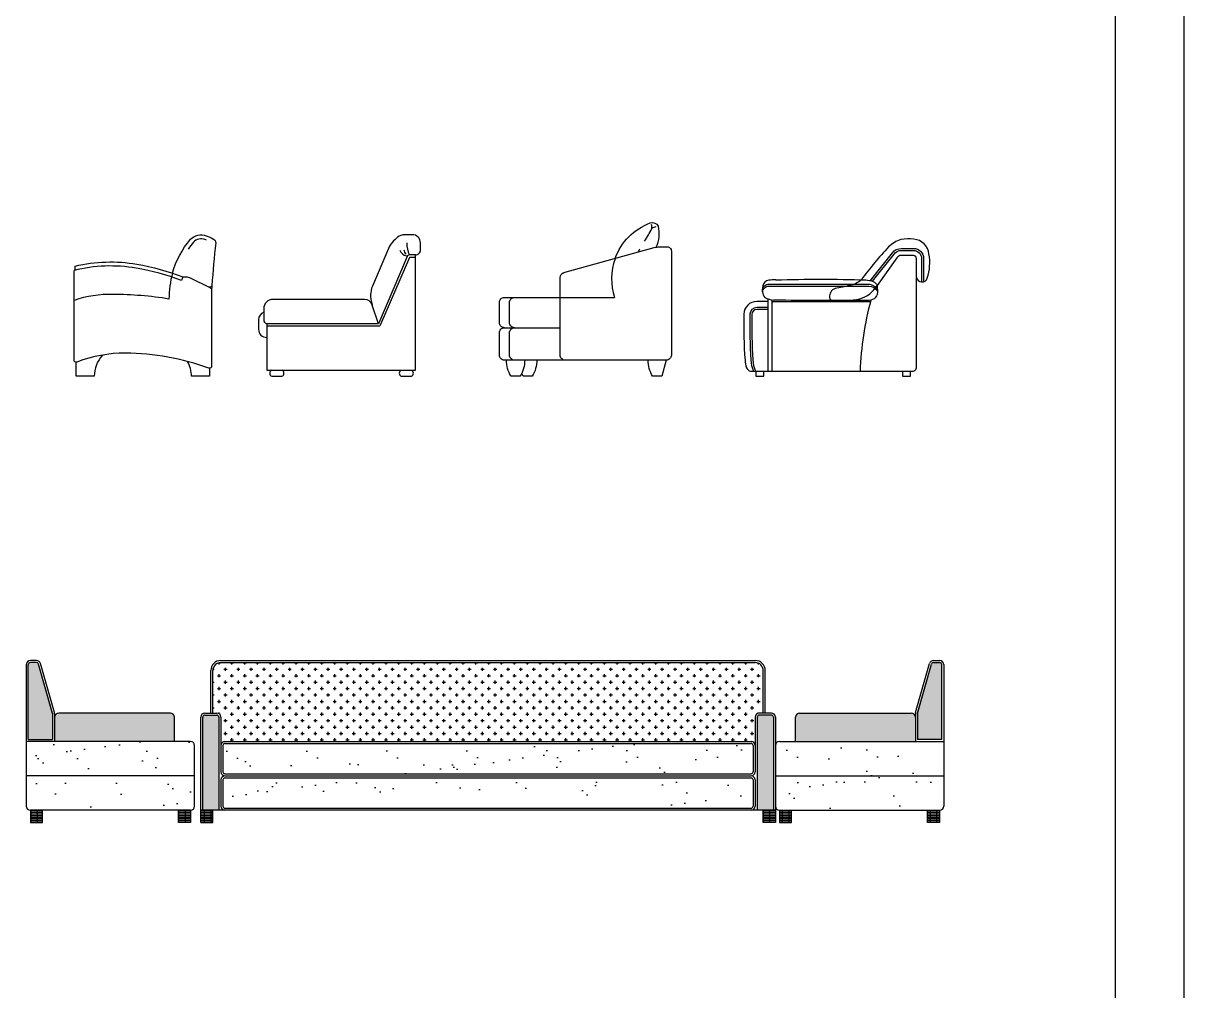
# Model space of a CAD drawing. Header units: inches. Extents: x 11.4 to 53.9, y 10.8 to 35.6.
# Drawn here: x 26.64 to 32.38, y 25.16 to 29.94 of the extents above; entities that cross this region are included whole.
import ezdxf

# ---------------------------------------------------------------- set-up
doc = ezdxf.new("R2010")
doc.units = ezdxf.units.IN
doc.header["$MEASUREMENT"] = 0
doc.layers.add('4', color=4, linetype='Continuous')
doc.layers.add('kadrbm', color=4, linetype='Continuous')
pattern_1 = [(0, (-65.555485, 70.401763), (0, 0.0079375), []), (90, (-65.555485, 70.401763), (-0.03175, 2e-18), [])]
pattern_2 = [(0, (-65.555485, 70.401763), (0.03175, 0.03175), [0.015875, -0.047625]), (90, (-65.547547, 70.393826), (-0.03175, 0.03175), [0.015875, -0.047625])]
pattern_3 = [(37.5, (-65.55548, 70.40176), (-0.00800016, 0.24470662), [0, -0.19304, 0, -0.2159, 0, -0.206375]), (7.5, (-65.5555, 70.40176), (0.2247616, 0.3584126), [0, -0.10414, 0, -0.17399, 0, -0.066675]), (327.5, (-65.7117, 70.40176), (0.3954962, 0.0007186), [0, -0.0635, 0, -0.2286, 0, -0.29845]), (317.5, (-65.7117, 70.40176), (0.3817782, 0.1114647), [0, -0.03175, 0, -0.14986, 0, -0.17145])]

# ---------------------------------------------------------------- blocks, each defined once
blk = doc.blocks.new('kadrbm')
at = {"layer": 'kadrbm', "color": 4}
blk.add_lwpolyline([(0, 0), (0, 24.7972), (21, 24.7972), (21, 0), (0, 0)], close=True, dxfattribs=at)
blk.add_lwpolyline([(20.6631, 0.3257), (20.6631, 24.4603), (0.3369, 24.4603), (0.3369, 0.3257), (20.6631, 0.3257)], dxfattribs=at)

msp = doc.modelspace()

# ---------------------------------------------------------------- hatches: boundary and pattern name
at = {"layer": '4'}
h = msp.add_hatch(dxfattribs=at)
h.set_pattern_fill('CROSS', color=256, scale=0.005, style=0)
h.set_pattern_definition(pattern_2)
h.paths.add_polyline_path([(31.059, 26.5274), (31.059, 26.3988), (31.1792, 26.3988), (31.1792, 26.7688, 0.414214), (31.1692, 26.7788), (31.138, 26.7788, 0.335214), (31.1284, 26.7715)])
h.paths.add_polyline_path([(30.4771, 26.5288, 0.414214), (30.4571, 26.5088), (30.4571, 26.3888), (31.049, 26.3888), (31.049, 26.5088, 0.414214), (31.029, 26.5288)])
h.paths.add_polyline_path([(30.2671, 26.0488), (30.3471, 26.0488), (30.3471, 26.5088, 0.414214), (30.3371, 26.5188), (30.2771, 26.5188, 0.414214), (30.2671, 26.5088)])
h.paths.add_polyline_path([(27.6062, 26.5088, 0.414214), (27.5962, 26.5188), (27.5362, 26.5188, 0.414214), (27.5262, 26.5088), (27.5262, 26.0488), (27.5762, 26.0488), (27.6062, 26.0488)])
h.paths.add_polyline_path([(26.8143, 26.5288, 0.414214), (26.7943, 26.5088), (26.7943, 26.3888), (27.3862, 26.3888), (27.3862, 26.5088, 0.414214), (27.3662, 26.5288)])
h.paths.add_polyline_path([(26.7149, 26.7715, 0.335214), (26.7052, 26.7788), (26.6741, 26.7788, 0.414214), (26.6641, 26.7688), (26.6641, 26.3988), (26.7843, 26.3988), (26.7843, 26.5274)])
h = msp.add_hatch(dxfattribs=at)
h.set_pattern_fill('CROSS', color=256, scale=0.005, style=0)
h.set_pattern_definition(pattern_2)
h.paths.add_polyline_path([(27.6162, 26.7788, 0.414214), (27.5762, 26.7388), (27.5762, 26.5288), (27.5962, 26.5288, -0.414214), (27.6162, 26.5088), (27.6162, 26.3688, -0.414214), (27.6362, 26.3888), (30.2371, 26.3888, -0.414214), (30.2571, 26.3688), (30.2571, 26.5088, -0.414214), (30.2771, 26.5288), (30.2971, 26.5288), (30.2971, 26.7388, 0.414214), (30.2571, 26.7788)])
h = msp.add_hatch(dxfattribs=at)
h.set_pattern_fill('AR-SAND', color=256, scale=0.005, style=0)
h.set_pattern_definition(pattern_3)
h.paths.add_polyline_path([(26.6541, 26.3888), (26.6541, 26.2188), (27.4862, 26.2188), (27.4862, 26.3688, 0.414214), (27.4662, 26.3888), (27.3862, 26.3888)])
h.paths.add_polyline_path([(26.6541, 26.2188), (26.6541, 26.0688, 0.414214), (26.6741, 26.0488), (27.4662, 26.0488, 0.414214), (27.4862, 26.0688), (27.4862, 26.2188)])
h.paths.add_polyline_path([(31.1892, 26.2188), (31.1892, 26.3888), (31.0092, 26.3888), (30.3771, 26.3888, 0.414214), (30.3571, 26.3688), (30.3571, 26.2188)])
h.paths.add_polyline_path([(30.3571, 26.2188), (30.3571, 26.0688, 0.414214), (30.3771, 26.0488), (30.3971, 26.0488), (31.1692, 26.0488, 0.414214), (31.1892, 26.0688), (31.1892, 26.2188)])
h = msp.add_hatch(dxfattribs=at)
h.set_pattern_fill('AR-SAND', color=256, scale=0.005, style=0)
h.set_pattern_definition(pattern_3)
h.paths.add_polyline_path([(30.2471, 26.3688, 0.414214), (30.2371, 26.3788), (27.6362, 26.3788, 0.414214), (27.6262, 26.3688), (27.6262, 26.2388, 0.414214), (27.6362, 26.2288), (30.2371, 26.2288, 0.414214), (30.2471, 26.2388)])
h.paths.add_polyline_path([(27.6362, 26.2088, 0.414214), (27.6262, 26.1988), (27.6262, 26.0688, 0.414214), (27.6362, 26.0588), (30.2371, 26.0588, 0.414214), (30.2471, 26.0688), (30.2471, 26.1988, 0.414214), (30.2371, 26.2088)])
h = msp.add_hatch(dxfattribs=at)
h.set_pattern_fill('GRATE', color=256, scale=0.01, style=0)
h.set_pattern_definition(pattern_1)
h.paths.add_polyline_path([(26.6741, 26.0488), (26.6741, 25.9888), (26.7341, 25.9888), (26.7341, 26.0488)])
h.paths.add_polyline_path([(27.4062, 26.0488), (27.4062, 25.9888), (27.4662, 25.9888), (27.4662, 26.0488)])
h = msp.add_hatch(dxfattribs=at)
h.set_pattern_fill('GRATE', color=256, scale=0.01, style=0)
h.set_pattern_definition(pattern_1)
h.paths.add_polyline_path([(27.5762, 26.0488), (27.5162, 26.0488), (27.5162, 25.9888), (27.5762, 25.9888)])
h = msp.add_hatch(dxfattribs=at)
h.set_pattern_fill('GRATE', color=256, scale=0.01, style=0)
h.set_pattern_definition(pattern_1)
h.paths.add_polyline_path([(30.3571, 26.0488), (30.2971, 26.0488), (30.2971, 25.9888), (30.3571, 25.9888)])
h = msp.add_hatch(dxfattribs=at)
h.set_pattern_fill('GRATE', color=256, scale=0.01, style=0)
h.set_pattern_definition(pattern_1)
h.paths.add_polyline_path([(30.3771, 26.0488), (30.3771, 25.9888), (30.4371, 25.9888), (30.4371, 26.0488)])
h.paths.add_polyline_path([(31.1692, 25.9888), (31.1692, 26.0488), (31.1492, 26.0488), (31.1092, 26.0488), (31.1092, 25.9888)])

# ---------------------------------------------------------------- linework, layer by layer
for p, q in [((30.3197, 28.5769), (30.3197, 28.2189)), ((30.3397, 28.572), (30.3397, 28.2189)), ((28.3946, 28.4539), (28.3643, 28.5463)), ((29.0178, 28.4339), (29.2928, 28.4339)), ((26.6541, 26.7688), (26.6541, 26.0688)), ((26.6641, 26.3988), (26.6641, 26.7688)), ((26.7052, 26.7888), (26.6741, 26.7888)), ((26.7052, 26.7788), (26.6741, 26.7788)), ((26.7843, 26.5274), (26.7149, 26.7715)), ((26.7839, 26.5287), (26.7149, 26.7715)), ((26.7935, 26.5315), (26.7245, 26.7742)), ((27.5662, 26.5288), (27.5662, 26.7388)), ((27.5762, 26.5288), (27.5762, 26.7388)), ((27.6162, 26.7888), (30.2571, 26.7888)), ((27.6162, 26.7788), (30.2571, 26.7788)), ((30.2971, 26.5288), (30.2971, 26.7388)), ((30.3071, 26.5288), (30.3071, 26.7388)), ((31.0498, 26.5315), (31.1188, 26.7742)), ((31.059, 26.5274), (31.1284, 26.7715)), ((31.0594, 26.5287), (31.1284, 26.7715)), ((31.138, 26.7888), (31.1692, 26.7888)), ((31.138, 26.7788), (31.1692, 26.7788)), ((31.1792, 26.3988), (31.1792, 26.7688)), ((31.1892, 26.7688), (31.1892, 26.0688)), ((26.7843, 26.5274), (26.7843, 26.3988)), ((26.7943, 26.526), (26.7943, 26.3888)), ((27.3662, 26.5288), (26.8143, 26.5288)), ((27.3862, 26.3888), (27.3862, 26.5088)), ((27.5162, 25.9888), (27.5162, 26.5088)), ((27.5262, 26.0488), (27.5262, 26.5088)), ((27.5362, 26.5288), (27.5962, 26.5288)), ((27.5362, 26.5188), (27.5962, 26.5188)), ((27.6062, 26.5088), (27.6062, 26.0488)), ((27.6162, 26.5088), (27.6162, 26.2388)), ((30.2571, 26.5088), (30.2571, 26.2388)), ((30.2671, 26.5088), (30.2671, 26.0488)), ((30.3371, 26.5288), (30.2771, 26.5288)), ((30.3371, 26.5188), (30.2771, 26.5188)), ((30.3471, 26.5088), (30.3471, 26.0488)), ((30.3571, 26.5088), (30.3571, 25.9888)), ((30.4571, 26.3888), (30.4571, 26.5088)), ((30.4771, 26.5288), (31.029, 26.5288)), ((31.049, 26.526), (31.049, 26.3888)), ((31.059, 26.5274), (31.059, 26.3988)), ((26.6641, 26.3988), (26.7843, 26.3988)), ((31.1792, 26.3988), (31.059, 26.3988)), ((27.4662, 26.3888), (26.6541, 26.3888)), ((27.4862, 26.0688), (27.4862, 26.3688)), ((27.6262, 26.3688), (27.6262, 26.2388)), ((27.6362, 26.3888), (30.2371, 26.3888)), ((27.6362, 26.3788), (30.2371, 26.3788)), ((30.2471, 26.3688), (30.2471, 26.2388)), ((30.3771, 26.3888), (31.1892, 26.3888)), ((27.4862, 26.2188), (26.6541, 26.2188)), ((27.6362, 26.2288), (30.2371, 26.2288)), ((27.6362, 26.2188), (30.2371, 26.2188)), ((30.3571, 26.2188), (31.1892, 26.2188)), ((27.6162, 26.1988), (27.6162, 26.0688)), ((27.6262, 26.1988), (27.6262, 26.0688)), ((27.6362, 26.2088), (30.2371, 26.2088)), ((30.2471, 26.1988), (30.2471, 26.0688)), ((30.2571, 26.1988), (30.2571, 26.0688)), ((26.6741, 26.0488), (26.6741, 25.9888)), ((27.4662, 26.0488), (26.6741, 26.0488)), ((26.7341, 25.9888), (26.7341, 26.0488)), ((27.4062, 25.9888), (27.4062, 26.0488)), ((27.4662, 26.0488), (27.4662, 25.9888)), ((30.3571, 26.0488), (27.5162, 26.0488)), ((27.5762, 25.9888), (27.5762, 26.0488)), ((27.6362, 26.0588), (30.2371, 26.0588)), ((30.2971, 25.9888), (30.2971, 26.0488)), ((30.3771, 26.0488), (31.1692, 26.0488)), ((30.3771, 26.0488), (30.3771, 25.9888)), ((30.4371, 25.9888), (30.4371, 26.0488)), ((31.1092, 25.9888), (31.1092, 26.0488)), ((31.1692, 26.0488), (31.1692, 25.9888)), ((26.6741, 25.9888), (26.7341, 25.9888)), ((27.4662, 25.9888), (27.4062, 25.9888)), ((27.5162, 25.9888), (27.5762, 25.9888)), ((30.3571, 25.9888), (30.2971, 25.9888)), ((30.3771, 25.9888), (30.4371, 25.9888)), ((31.1692, 25.9888), (31.1092, 25.9888))]:
    msp.add_line(p, q, dxfattribs=at)
for points in [[(29.565, 28.7767, -0.223628), (29.7389, 28.9521, -0.381727), (29.7775, 28.9366, -0.154969), (29.7671, 28.8322, -0.045201)], [(27.3769, 28.7041, -0.106409), (27.4656, 28.8713, -0.289967), (27.5437, 28.8884, -0.060629), (27.5795, 28.8721, -0.315648), (27.5904, 28.8538, 0.006043), (27.5712, 28.6431, -0.517071), (27.5568, 28.6353)], [(27.5443, 28.8671, 0.012933), (27.5373, 28.8695, 0.287692), (27.4803, 28.8576, 0.025224), (27.4542, 28.8231)], [(28.5776, 28.2239), (28.5776, 28.7939, 0.414214), (28.6026, 28.8189), (28.6026, 28.8539, 0.414214), (28.5626, 28.8939), (28.5256, 28.8939, 0.166848), (28.4887, 28.8812, 0.11885), (28.4446, 28.8258), (28.3651, 28.6394, 0.182118), (28.3614, 28.5549), (28.3643, 28.5463, 0.324007), (28.3263, 28.5739), (27.8726, 28.5739, 0.414214), (27.8276, 28.5289)], [(31.0547, 28.6831, 0.785236), (31.1077, 28.6788, 0.128719), (31.1162, 28.799, 0.363224), (31.0412, 28.8715, 0.103593), (30.978, 28.8697, 0.123499), (30.917, 28.8332, 0.034366), (30.7824, 28.6712, 0.01384)], [(29.2928, 28.6822, -0.337102), (29.3111, 28.7063), (29.7583, 28.8302)], [(29.7583, 28.8302, -0.067664), (29.785, 28.8339), (29.8228, 28.8339, -0.414214), (29.8428, 28.8139), (29.8428, 28.2989, -0.414214), (29.8178, 28.2739), (29.7953, 28.1939), (29.7503, 28.1939, -0.136416), (29.7278, 28.2739)], [(30.8266, 28.6674), (30.9355, 28.8039, -0.238888), (30.9798, 28.8264), (31.0397, 28.8264, -0.414214), (31.0897, 28.7764), (31.0897, 28.6612)], [(30.837, 28.6644), (30.9435, 28.798, -0.238888), (30.9798, 28.8164), (31.0397, 28.8164, -0.414214), (31.0797, 28.7764), (31.0797, 28.6601)], [(26.8954, 28.7183), (26.8954, 28.7389, -0.100398), (27.2004, 28.7483, -0.039478)], [(27.2004, 28.7483, -0.051344), (27.4282, 28.6854), (27.4429, 28.6854, -0.114337), (27.4649, 28.6803), (27.562, 28.6328, -0.240639), (27.5703, 28.62)], [(28.5776, 28.7939), (28.5476, 28.7939, 0.300505), (28.5365, 28.7866), (28.3946, 28.4539), (27.8426, 28.4539)], [(28.5776, 28.7819), (28.5476, 28.7819), (28.4057, 28.4492, -0.300505), (28.3946, 28.4419), (27.8426, 28.4419)], [(29.5644, 28.7749, 0.163197), (29.562, 28.5839)], [(31.0547, 28.7764, 0.414214), (31.0397, 28.7914), (30.9791, 28.7914, 0.252449), (30.9582, 28.7801), (30.8597, 28.6432)], [(31.0347, 28.2189, 0.414214), (31.0547, 28.2389), (31.0547, 28.7764)], [(27.4282, 28.6854), (27.4209, 28.6668, 0.051348), (27.1971, 28.7286, 0.103737), (26.8904, 28.7171)], [(26.9039, 28.2645, -0.523576), (26.8904, 28.2739), (26.8904, 28.7171, -0.001722)], [(27.3769, 28.7041, 0.067012), (27.3595, 28.5758, 0.040738), (27.083, 28.5984, 0.090366), (26.8904, 28.5689, 0.05415)], [(29.3178, 28.2739, -0.414214), (29.2928, 28.2989), (29.2928, 28.6822)], [(30.3595, 28.6706, 0.057983), (30.3244, 28.6687, 0.334258), (30.2951, 28.6414, 0.115134), (30.2936, 28.6111, 0.162373), (30.3044, 28.5837, 0.107792), (30.3484, 28.571)], [(30.2936, 28.6111, -0.41896), (30.3197, 28.6489), (30.8241, 28.6489, -0.304208), (30.8616, 28.6141)], [(30.2936, 28.6111, -0.398696), (30.3197, 28.6389), (30.8192, 28.6389, -0.286659), (30.8616, 28.6141)], [(30.3595, 28.6706, -0.01454), (30.8038, 28.6706, -0.082182), (30.8408, 28.663, -0.198015), (30.8597, 28.6432, -0.070535), (30.8604, 28.5986, -0.128354), (30.8448, 28.5772, -0.165736), (30.8116, 28.5694, -0.009107), (30.3484, 28.571, -0.068536)], [(30.7824, 28.6712, -0.135396), (30.7245, 28.6427, -0.029798), (30.6518, 28.6279, 0.3264), (30.6244, 28.5845, 0.406695), (30.6449, 28.568, 0.064089), (30.7741, 28.5768, 0.192058), (30.8597, 28.6432, -0.221057)], [(27.5703, 28.62), (27.5704, 28.2439, -0.414214)], [(29.8178, 28.2739), (29.0178, 28.2739, -0.414214), (28.9928, 28.2989), (28.9928, 28.4089, -0.414214), (29.0178, 28.4339, -0.414214), (28.9928, 28.4589), (28.9928, 28.5589, -0.414214), (29.0178, 28.5839), (29.562, 28.5839)], [(29.0678, 28.2739, -0.414214), (29.0428, 28.2989), (29.0428, 28.4089, -0.414214), (29.0678, 28.4339, -0.414214), (29.0428, 28.4589), (29.0428, 28.5589, -0.414214), (29.0678, 28.5839)], [(27.8276, 28.5289), (27.8276, 28.4739, 0.32678), (27.8426, 28.4539)], [(30.3197, 28.5639), (30.2652, 28.5639, 0.411124), (30.201, 28.5007, 0.022874), (30.207, 28.274, 0.082063), (30.2137, 28.2361, 0.224217), (30.2343, 28.2189), (31.0347, 28.2189)], [(30.3197, 28.5339), (30.2652, 28.5339, 0.41161), (30.231, 28.5003, 0.018385), (30.2359, 28.2753, 0.09203), (30.2483, 28.2189, 0.090485)], [(30.3197, 28.5239), (30.2651, 28.5239, 0.411951), (30.241, 28.5001, 0.018398), (30.2459, 28.2758, 0.099469), (30.2592, 28.2189, 0.092248)], [(30.3397, 28.5539, -0.414214), (30.3497, 28.5639), (30.8271, 28.5639)], [(27.8276, 28.5109, 0.305615), (27.8026, 28.4739), (27.8026, 28.4259, 0.414214), (27.8426, 28.3859)], [(27.0304, 28.2989, 0.174997), (26.9904, 28.1939), (26.9004, 28.1939), (26.9004, 28.2639, -0.414214)], [(27.1448, 28.3088, 0.089827), (26.9039, 28.2645)], [(27.5704, 28.2439, -0.51714), (27.557, 28.2344, 0.084851), (27.1448, 28.3088)], [(27.5604, 28.2339), (27.5604, 28.1939), (27.4704, 28.1939, 0.116176), (27.4517, 28.2674, 0.062522)], [(29.1178, 28.2739, -0.136416), (29.0953, 28.1939), (29.0503, 28.1939, -0.136416), (29.0278, 28.2739)], [(29.1778, 28.2739, -0.136416), (29.1553, 28.1939), (29.1103, 28.1939, -0.02549), (29.1028, 28.2078, -0.02549)], [(27.8676, 28.2239, 0.667889), (27.8676, 28.1939), (27.9176, 28.1939, 0.667889), (27.9176, 28.2239)], [(28.5076, 28.2239, 0.667889), (28.5076, 28.1939), (28.5576, 28.1939, 0.667889), (28.5576, 28.2239)]]:
    msp.add_lwpolyline(points, format="xyb", dxfattribs=at)
for points in [[(27.8426, 28.4539), (27.8426, 28.2239), (28.5776, 28.2239)], [(30.2597, 28.2189), (30.2597, 28.1939), (30.2997, 28.1939), (30.2997, 28.2189)], [(30.9847, 28.2189), (30.9847, 28.1939), (31.0247, 28.1939), (31.0247, 28.2189)]]:
    msp.add_lwpolyline(points, dxfattribs=at)
for centre, radius, start, end in [((29.3517, 29.1105), 0.4359, 325.20996, 334.83038), ((29.7066, 28.9331), 0.0404, 348.71118, 16.81114), ((29.795, 28.8196), 0.1163, 104.44239, 114.81205), ((28.5438, 28.8348), 0.047, 202.19769, 256.95257), ((28.5471, 28.8196), 0.026, 180.01203, 233.16641), ((28.6799, 28.8534), 0.1451, 180.06824, 204.23199), ((29.5857, 28.8683), 0.1106, 326.96791, 336.52028), ((29.8618, 28.6651), 0.3171, 159.38814, 159.73226), ((27.9182, 28.6191), 0.3479, 176.03142, 179.84025), ((32.4186, 28.149), 1.6447, 165.15093, 177.56728), ((26.6741, 26.7688), 0.02, 90, 180), ((26.6741, 26.7688), 0.01, 90, 180), ((26.7052, 26.7688), 0.02, 15.87257, 90), ((26.7052, 26.7688), 0.01, 15.87257, 90), ((27.6162, 26.7388), 0.05, 90, 180), ((27.6162, 26.7388), 0.04, 90, 180), ((30.2571, 26.7388), 0.05, 0, 90), ((30.2571, 26.7388), 0.04, 0, 90), ((31.138, 26.7688), 0.02, 90, 164.12743), ((31.138, 26.7688), 0.01, 90, 164.12743), ((31.1692, 26.7688), 0.02, 0, 90), ((31.1692, 26.7688), 0.01, 0, 90), ((26.7743, 26.526), 0.02, 0, 15.87257), ((26.8143, 26.5088), 0.02, 90, 180), ((27.3662, 26.5088), 0.02, 0, 90), ((27.5362, 26.5088), 0.02, 90, 180), ((27.5362, 26.5088), 0.01, 90, 180), ((27.5962, 26.5088), 0.02, 0, 90), ((27.5962, 26.5088), 0.01, 0, 90), ((30.2771, 26.5088), 0.02, 90, 180), ((30.2771, 26.5088), 0.01, 90, 180), ((30.3371, 26.5088), 0.02, 0, 90), ((30.3371, 26.5088), 0.01, 0, 90), ((30.4771, 26.5088), 0.02, 90, 180), ((31.029, 26.5088), 0.02, 0, 90), ((31.069, 26.526), 0.02, 164.12743, 180), ((27.4662, 26.3688), 0.02, 0, 90), ((27.6362, 26.3688), 0.02, 90, 180), ((27.6362, 26.3688), 0.01, 90, 180), ((30.2371, 26.3688), 0.02, 0, 90), ((30.2371, 26.3688), 0.01, 0, 90), ((30.3771, 26.3688), 0.02, 90, 180), ((27.6362, 26.2388), 0.02, 180, 270), ((27.6362, 26.1988), 0.02, 90, 180), ((27.6362, 26.2388), 0.01, 180, 270), ((30.2371, 26.2388), 0.02, 270, 0), ((30.2371, 26.2388), 0.01, 270, 0), ((30.2371, 26.1988), 0.02, 0, 90), ((27.6362, 26.1988), 0.01, 90, 180), ((30.2371, 26.1988), 0.01, 0, 90), ((26.6741, 26.0688), 0.02, 180, 270), ((27.4662, 26.0688), 0.02, 270, 0), ((27.6362, 26.0688), 0.02, 180, 270), ((27.6362, 26.0688), 0.01, 180, 270), ((30.2371, 26.0688), 0.02, 270, 0), ((30.2371, 26.0688), 0.01, 270, 0), ((30.3771, 26.0688), 0.02, 180, 270), ((31.1692, 26.0688), 0.02, 270, 0)]:
    msp.add_arc(centre, radius, start, end, dxfattribs=at)

# ---------------------------------------------------------------- block references
at = {"layer": 'kadrbm'}
msp.add_blockref('kadrbm', (11.376, 10.8457), dxfattribs=at)

doc.saveas('drawing.dxf')
